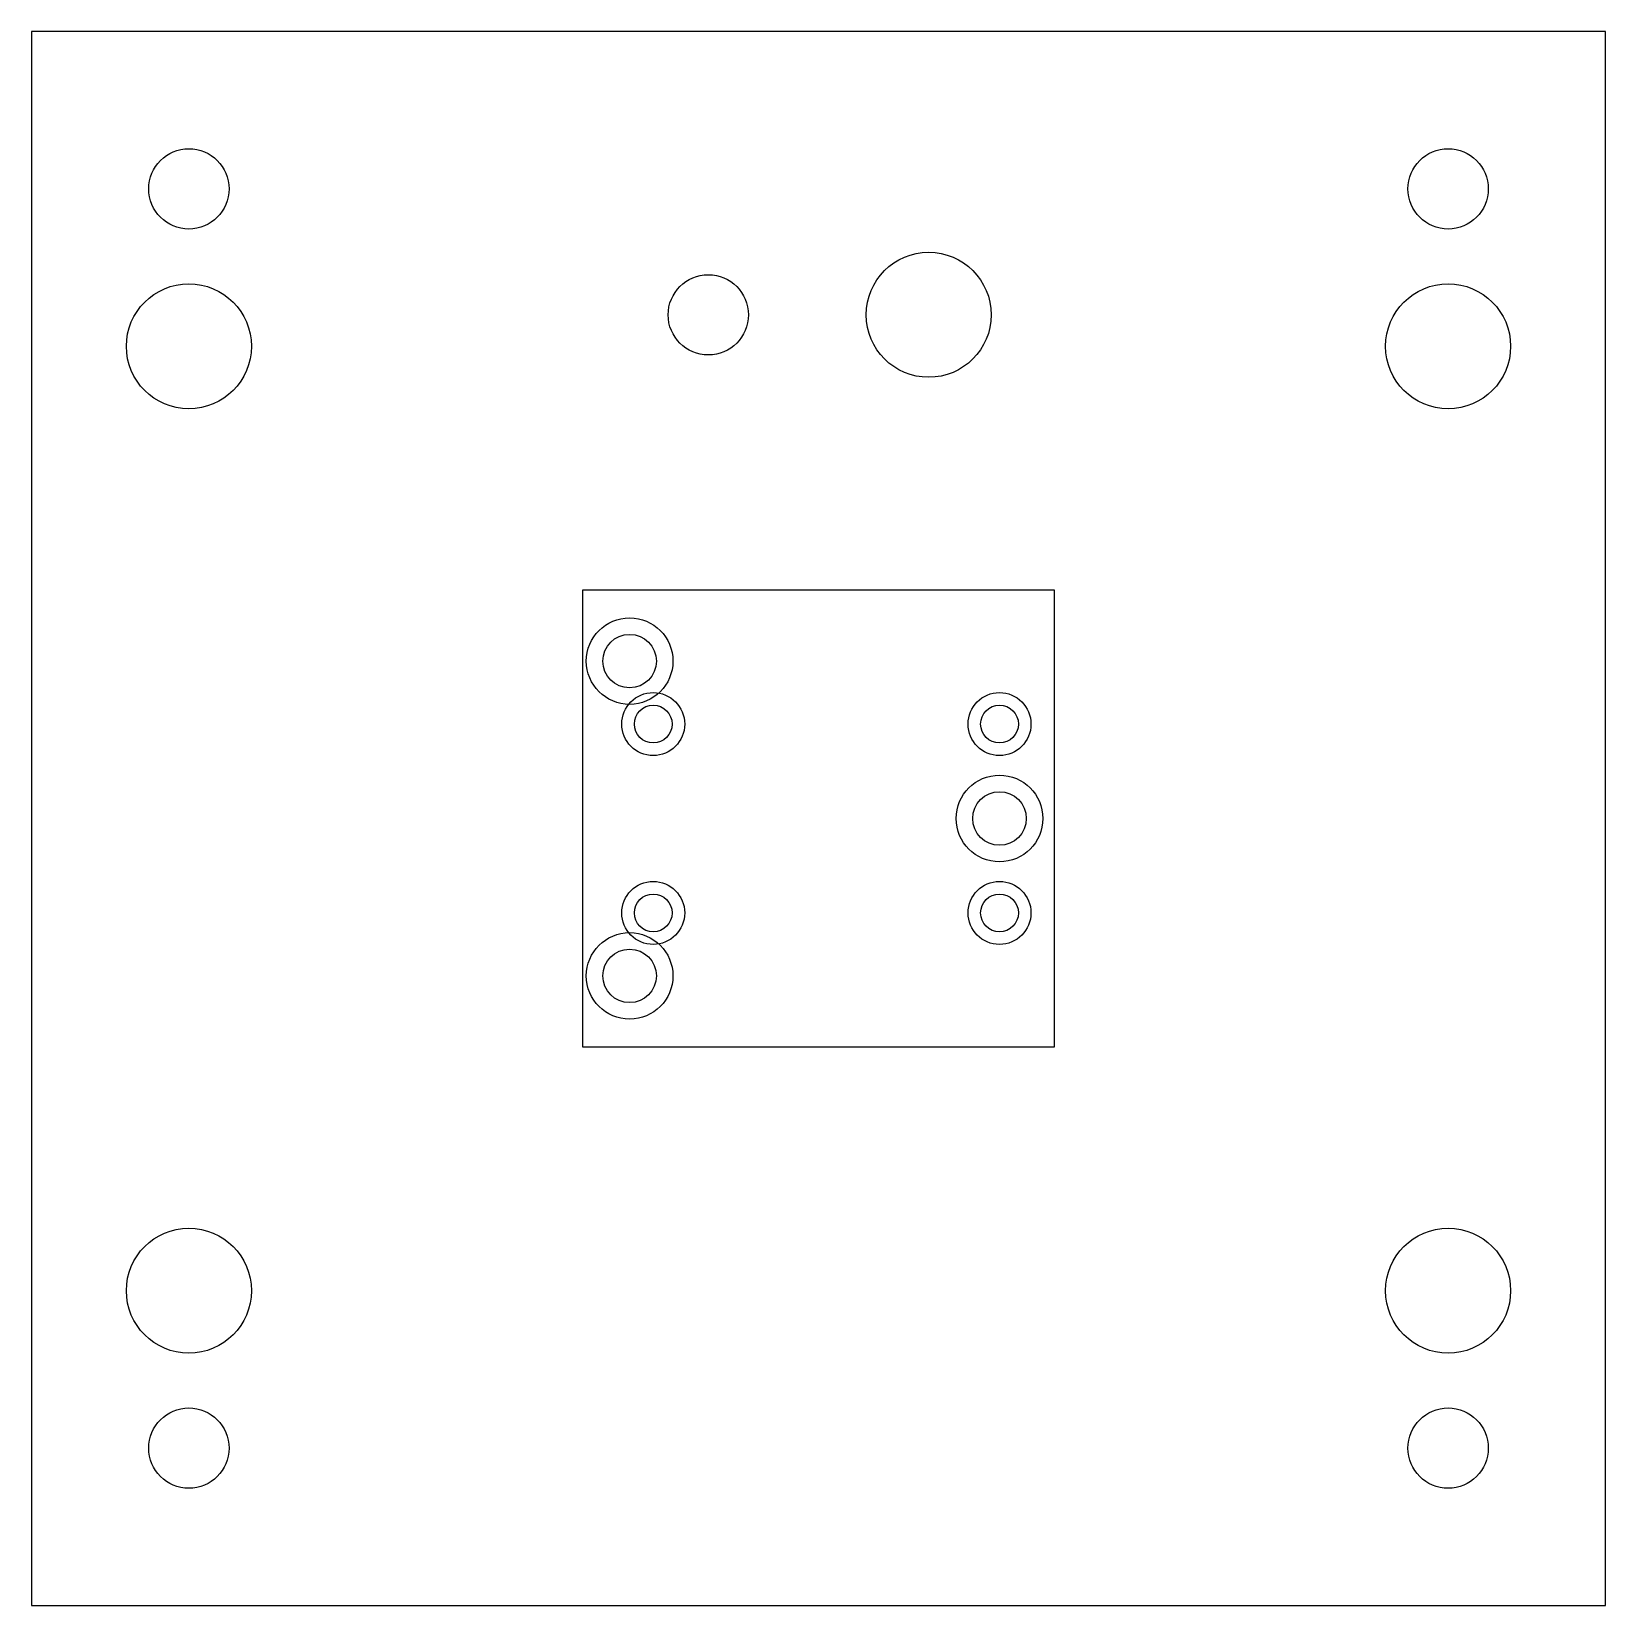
# Model space of a CAD drawing. Header units: millimetres. Extents: x 0 to 100, y 0 to 100.
import ezdxf

# ---------------------------------------------------------------- set-up
doc = ezdxf.new("R2010")
doc.units = ezdxf.units.MM
doc.layers.get('0').update_dxf_attribs({"linetype": 'CONTINUOUS'})
for name, color, linetype in [('M2_CB', 4, 'CONTINUOUS'), ('M2_THRU', 3, 'CONTINUOUS'), ('M3_CB', 6, 'CONTINUOUS'), ('M3_THRU', 1, 'CONTINUOUS'), ('QTR_INCH_TAP', 5, 'CONTINUOUS'), ('REF', 8, 'CONTINUOUS'), ('THREE_EIGHT_TAP', 2, 'CONTINUOUS')]:
    doc.layers.add(name, color=color, linetype=linetype)

msp = doc.modelspace()

# ---------------------------------------------------------------- linework, layer by layer
for p, q in [((100, 100), (0, 100)), ((0, 100), (0, 0)), ((100, 0), (100, 100)), ((0, 0), (100, 0))]:
    msp.add_line(p, q)
at = {"layer": 'M2_CB'}
for centre in [(39.5, 56), (61.5, 56), (39.5, 44), (61.5, 44)]:
    msp.add_circle(centre, 2, dxfattribs=at)
at = {"layer": 'M2_THRU'}
for centre in [(39.5, 56), (61.5, 56), (39.5, 44), (61.5, 44)]:
    msp.add_circle(centre, 1.2, dxfattribs=at)
at = {"layer": 'M3_CB'}
for centre in [(38, 60), (61.5, 50), (38, 40)]:
    msp.add_circle(centre, 2.75, dxfattribs=at)
at = {"layer": 'M3_THRU'}
for centre in [(38, 60), (61.5, 50), (38, 40)]:
    msp.add_circle(centre, 1.7, dxfattribs=at)
at = {"layer": 'QTR_INCH_TAP'}
for centre in [(10, 90), (90, 90), (43, 82), (10, 10), (90, 10)]:
    msp.add_circle(centre, 2.55, dxfattribs=at)
at = {"layer": 'REF'}
for p, q in [((65, 64.5), (35, 64.5)), ((35, 64.5), (35, 35.5)), ((65, 35.5), (65, 64.5)), ((35, 35.5), (65, 35.5))]:
    msp.add_line(p, q, dxfattribs=at)
at = {"layer": 'THREE_EIGHT_TAP'}
for centre in [(57, 82), (10, 80), (90, 80), (10, 20), (90, 20)]:
    msp.add_circle(centre, 3.97, dxfattribs=at)

doc.saveas('drawing.dxf')
